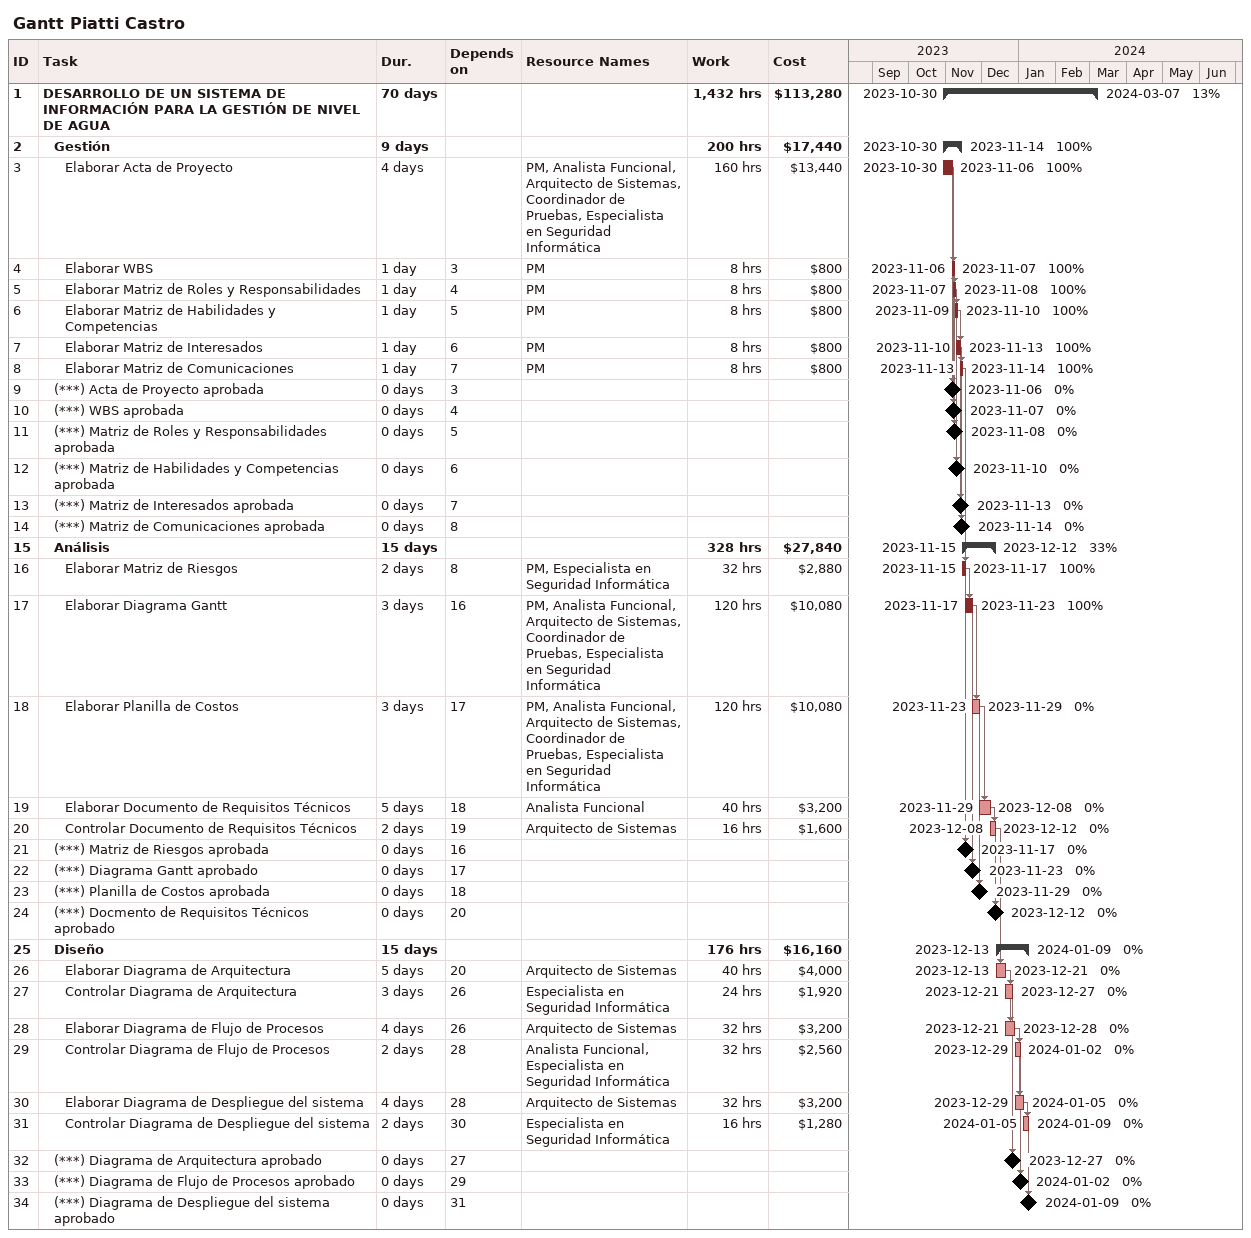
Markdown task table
Gantt Piatti Castro

| ID | Level | Task | Duration | Start | Finish | Predecessors | Resources | % complete | Work (h) | Cost ($) |
|---|---|---|---|---|---|---|---|---|---|---|
| 1 | 1 | **DESARROLLO DE UN SISTEMA DE INFORMACIÓN PARA LA GESTIÓN DE NIVEL DE AGUA** | 70d | 2023-10-30 | 2024-03-07 |  |  | 13 | 1432 | 113280 |
| 2 | 2 | **Gestión** | 9d | 2023-10-30 | 2023-11-14 |  |  | 100 | 200 | 17440 |
| 3 | 3 | Elaborar Acta de Proyecto | 4d | 2023-10-30 | 2023-11-06 |  | PM, Analista Funcional, Arquitecto de Sistemas, Coordinador de Pruebas, Especialista en Seguridad Informática | 100 | 160 | 13440 |
| 4 | 3 | Elaborar WBS | 1d | 2023-11-06 | 2023-11-07 | 3 | PM | 100 | 8 | 800 |
| 5 | 3 | Elaborar Matriz de Roles y Responsabilidades | 1d | 2023-11-07 | 2023-11-08 | 4 | PM | 100 | 8 | 800 |
| 6 | 3 | Elaborar Matriz de Habilidades y Competencias | 1d | 2023-11-09 | 2023-11-10 | 5 | PM | 100 | 8 | 800 |
| 7 | 3 | Elaborar Matriz de Interesados | 1d | 2023-11-10 | 2023-11-13 | 6 | PM | 100 | 8 | 800 |
| 8 | 3 | Elaborar Matriz de Comunicaciones | 1d | 2023-11-13 | 2023-11-14 | 7 | PM | 100 | 8 | 800 |
| 9 | 2 | (***) Acta de Proyecto aprobada | 0d | 2023-11-06 | 2023-11-06 | 3 |  | 0 |  |  |
| 10 | 2 | (***) WBS aprobada | 0d | 2023-11-07 | 2023-11-07 | 4 |  | 0 |  |  |
| 11 | 2 | (***) Matriz de Roles y Responsabilidades aprobada | 0d | 2023-11-08 | 2023-11-08 | 5 |  | 0 |  |  |
| 12 | 2 | (***) Matriz de Habilidades y Competencias aprobada | 0d | 2023-11-10 | 2023-11-10 | 6 |  | 0 |  |  |
| 13 | 2 | (***) Matriz de Interesados aprobada | 0d | 2023-11-13 | 2023-11-13 | 7 |  | 0 |  |  |
| 14 | 2 | (***) Matriz de Comunicaciones aprobada | 0d | 2023-11-14 | 2023-11-14 | 8 |  | 0 |  |  |
| 15 | 2 | **Análisis** | 15d | 2023-11-15 | 2023-12-12 |  |  | 33 | 328 | 27840 |
| 16 | 3 | Elaborar Matriz de Riesgos | 2d | 2023-11-15 | 2023-11-17 | 8 | PM, Especialista en Seguridad Informática | 100 | 32 | 2880 |
| 17 | 3 | Elaborar Diagrama Gantt | 3d | 2023-11-17 | 2023-11-23 | 16 | PM, Analista Funcional, Arquitecto de Sistemas, Coordinador de Pruebas, Especialista en Seguridad Informática | 100 | 120 | 10080 |
| 18 | 3 | Elaborar Planilla de Costos | 3d | 2023-11-23 | 2023-11-29 | 17 | PM, Analista Funcional, Arquitecto de Sistemas, Coordinador de Pruebas, Especialista en Seguridad Informática | 0 | 120 | 10080 |
| 19 | 3 | Elaborar Documento de Requisitos Técnicos | 5d | 2023-11-29 | 2023-12-08 | 18 | Analista Funcional | 0 | 40 | 3200 |
| 20 | 3 | Controlar Documento de Requisitos Técnicos | 2d | 2023-12-08 | 2023-12-12 | 19 | Arquitecto de Sistemas | 0 | 16 | 1600 |
| 21 | 2 | (***) Matriz de Riesgos aprobada | 0d | 2023-11-17 | 2023-11-17 | 16 |  | 0 |  |  |
| 22 | 2 | (***) Diagrama Gantt aprobado | 0d | 2023-11-23 | 2023-11-23 | 17 |  | 0 |  |  |
| 23 | 2 | (***) Planilla de Costos aprobada | 0d | 2023-11-29 | 2023-11-29 | 18 |  | 0 |  |  |
| 24 | 2 | (***) Docmento de Requisitos Técnicos aprobado | 0d | 2023-12-12 | 2023-12-12 | 20 |  | 0 |  |  |
| 25 | 2 | **Diseño** | 15d | 2023-12-13 | 2024-01-09 |  |  | 0 | 176 | 16160 |
| 26 | 3 | Elaborar Diagrama de Arquitectura | 5d | 2023-12-13 | 2023-12-21 | 20 | Arquitecto de Sistemas | 0 | 40 | 4000 |
| 27 | 3 | Controlar Diagrama de Arquitectura | 3d | 2023-12-21 | 2023-12-27 | 26 | Especialista en Seguridad Informática | 0 | 24 | 1920 |
| 28 | 3 | Elaborar Diagrama de Flujo de Procesos | 4d | 2023-12-21 | 2023-12-28 | 26 | Arquitecto de Sistemas | 0 | 32 | 3200 |
| 29 | 3 | Controlar Diagrama de Flujo de Procesos | 2d | 2023-12-29 | 2024-01-02 | 28 | Analista Funcional, Especialista en Seguridad Informática | 0 | 32 | 2560 |
| 30 | 3 | Elaborar Diagrama de Despliegue del sistema | 4d | 2023-12-29 | 2024-01-05 | 28 | Arquitecto de Sistemas | 0 | 32 | 3200 |
| 31 | 3 | Controlar Diagrama de Despliegue del sistema | 2d | 2024-01-05 | 2024-01-09 | 30 | Especialista en Seguridad Informática | 0 | 16 | 1280 |
| 32 | 2 | (***) Diagrama de Arquitectura aprobado | 0d | 2023-12-27 | 2023-12-27 | 27 |  | 0 |  |  |
| 33 | 2 | (***) Diagrama de Flujo de Procesos aprobado | 0d | 2024-01-02 | 2024-01-02 | 29 |  | 0 |  |  |
| 34 | 2 | (***) Diagrama de Despliegue del sistema aprobado | 0d | 2024-01-09 | 2024-01-09 | 31 |  | 0 |  |  |
